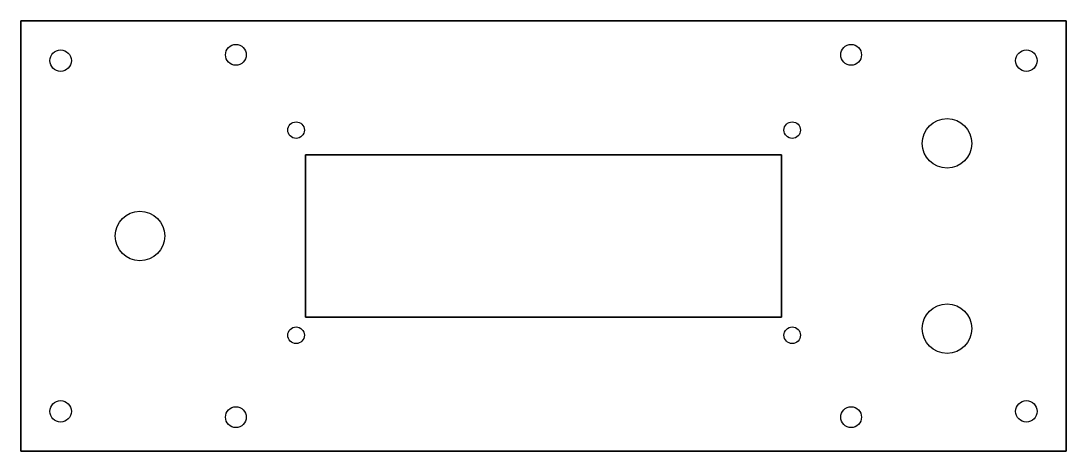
# Model space of a CAD drawing. Header units: millimetres. Extents: x -79 to 79, y -33 to 32.
import ezdxf

# ---------------------------------------------------------------- set-up
doc = ezdxf.new("R2010")
doc.units = ezdxf.units.MM
doc.layers.get('0').update_dxf_attribs({"linetype": 'CONTINUOUS'})

msp = doc.modelspace()

# ---------------------------------------------------------------- linework, layer by layer
for points in [[(-79, -32.5), (79, -32.5), (79, 32.5), (-79, 32.5)], [(79, 32.5), (79, -32.5), (-79, -32.5), (-79, 32.5)], [(36, -12.25), (-36, -12.25), (-36, 12.25), (36, 12.25)], [(-36, 12.25), (-36, -12.25), (36, -12.25), (36, 12.25)]]:
    msp.add_lwpolyline(points, close=True)
for centre, radius in [((-46.5, 27.375), 1.575), ((-46.5, 27.375), 1.575), ((46.5, 27.375), 1.575), ((46.5, 27.375), 1.575), ((-73, 26.5), 1.625), ((-73, 26.5), 1.625), ((73, 26.5), 1.625), ((73, 26.5), 1.625), ((61, 14), 3.75), ((61, 14), 3.75), ((-37.4, 16), 1.25), ((-37.4, 16), 1.25), ((37.6, 16), 1.25), ((37.6, 16), 1.25), ((-61, 0), 3.75), ((-61, 0), 3.75), ((61, -14), 3.75), ((61, -14), 3.75), ((-37.4, -15), 1.25), ((-37.4, -15), 1.25), ((37.6, -15), 1.25), ((37.6, -15), 1.25), ((-73, -26.5), 1.625), ((-73, -26.5), 1.625), ((73, -26.5), 1.625), ((73, -26.5), 1.625), ((-46.5, -27.375), 1.575), ((-46.5, -27.375), 1.575), ((46.5, -27.375), 1.575), ((46.5, -27.375), 1.575)]:
    msp.add_circle(centre, radius)

doc.saveas('drawing.dxf')
